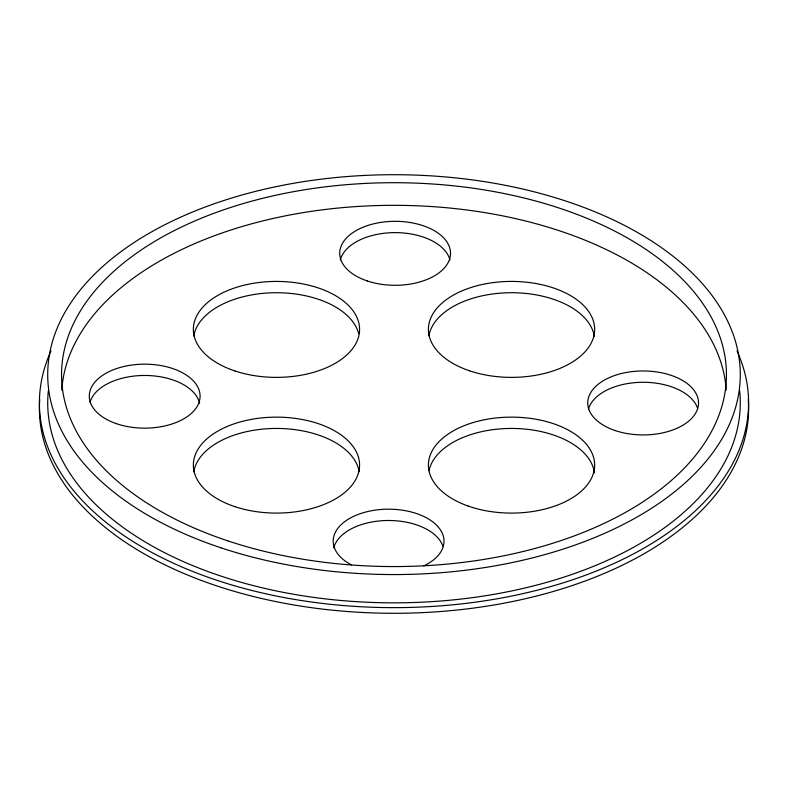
<?xml version="1.0" encoding="UTF-8"?>
<svg xmlns="http://www.w3.org/2000/svg" width="788" height="788" viewBox="0 0 788 788"><rect width="100%" height="100%" fill="white"/><g stroke="black" fill="none" stroke-linecap="round" stroke-linejoin="round"><path stroke-width="1.18" d="M428.869 335.737A83.114 47.979 0 0 1 512.013 292.722A83.114 47.979 0 0 1 594.29 336.279M429.027 470.643A83.114 47.979 0 0 1 513.412 428.455A83.114 47.979 0 0 1 594.408 472.8M193.759 336.003A83.114 47.979 0 0 1 274.431 292.742A83.114 47.979 0 0 1 358.678 333.669M193.759 471.716A83.114 47.979 0 0 1 276.47 428.445A83.114 47.979 0 0 1 359.17 471.716M588.449 409.13A55.406 31.993 0 0 1 642.545 382.279A55.406 31.993 0 0 1 697.616 408.46M333.787 547.788A55.406 31.993 0 0 1 387.233 520.504A55.406 31.993 0 0 1 442.935 546.242M340.317 259.922A55.406 31.993 0 0 1 395.123 232.627A55.406 31.993 0 0 1 449.928 259.922M89.999 402.304A55.406 31.993 0 0 1 145.484 375.472A55.406 31.993 0 0 1 199.6 403.229M61.789 390.188A332.438 191.927 0 0 1 394 205.323A332.438 191.927 0 0 1 726.211 390.188M351.389 564.868A55.406 31.993 0 0 1 349.419 518.553A55.406 31.993 0 0 1 429.647 519.686A55.406 31.993 0 0 1 423.747 565.902M739.666 390.927A346.287 199.925 0 0 1 394 602.84A346.287 199.925 0 0 1 48.334 390.927M737.016 351.005A354.6 204.722 0 0 1 394 607.637A354.6 204.722 0 0 1 50.984 351.005M748.265 399.634A354.6 204.722 0 0 1 394 613.291A354.6 204.722 0 0 1 39.735 399.634M469.569 370.813A83.114 47.979 0 0 0 594.644 329.67A83.114 47.979 0 0 0 470.387 287.709A83.114 47.979 0 0 0 469.569 370.813M468.358 506.113A83.114 47.979 0 0 0 594.625 466.2A83.114 47.979 0 0 0 471.618 423.028A83.114 47.979 0 0 0 468.358 506.113M234.913 370.951A83.114 47.979 0 0 0 359.574 329.394A83.114 47.979 0 0 0 234.913 287.847A83.114 47.979 0 0 0 234.913 370.951M234.913 506.664A83.114 47.979 0 0 0 359.574 465.117A83.114 47.979 0 0 0 234.913 423.56A83.114 47.979 0 0 0 234.913 506.664M614.768 430.425A55.406 31.993 0 0 0 698.532 403.397A55.406 31.993 0 0 0 616.098 375.029A55.406 31.993 0 0 0 614.768 430.425M367.415 281.011A55.406 31.993 0 0 0 450.529 253.312A55.406 31.993 0 0 0 367.415 225.604A55.406 31.993 0 0 0 367.415 281.011M116.279 423.619A55.406 31.993 0 0 0 200.083 396.62A55.406 31.993 0 0 0 117.678 368.223A55.406 31.993 0 0 0 116.279 423.619M227.781 540.854A332.438 191.927 0 0 0 726.438 374.635A332.438 191.927 0 0 0 227.781 208.416A332.438 191.927 0 0 0 227.781 540.854M220.857 547.778A346.287 199.925 0 0 0 740.287 374.635A346.287 199.925 0 0 0 220.857 201.492A346.287 199.925 0 0 0 220.857 547.778"/></g></svg>
